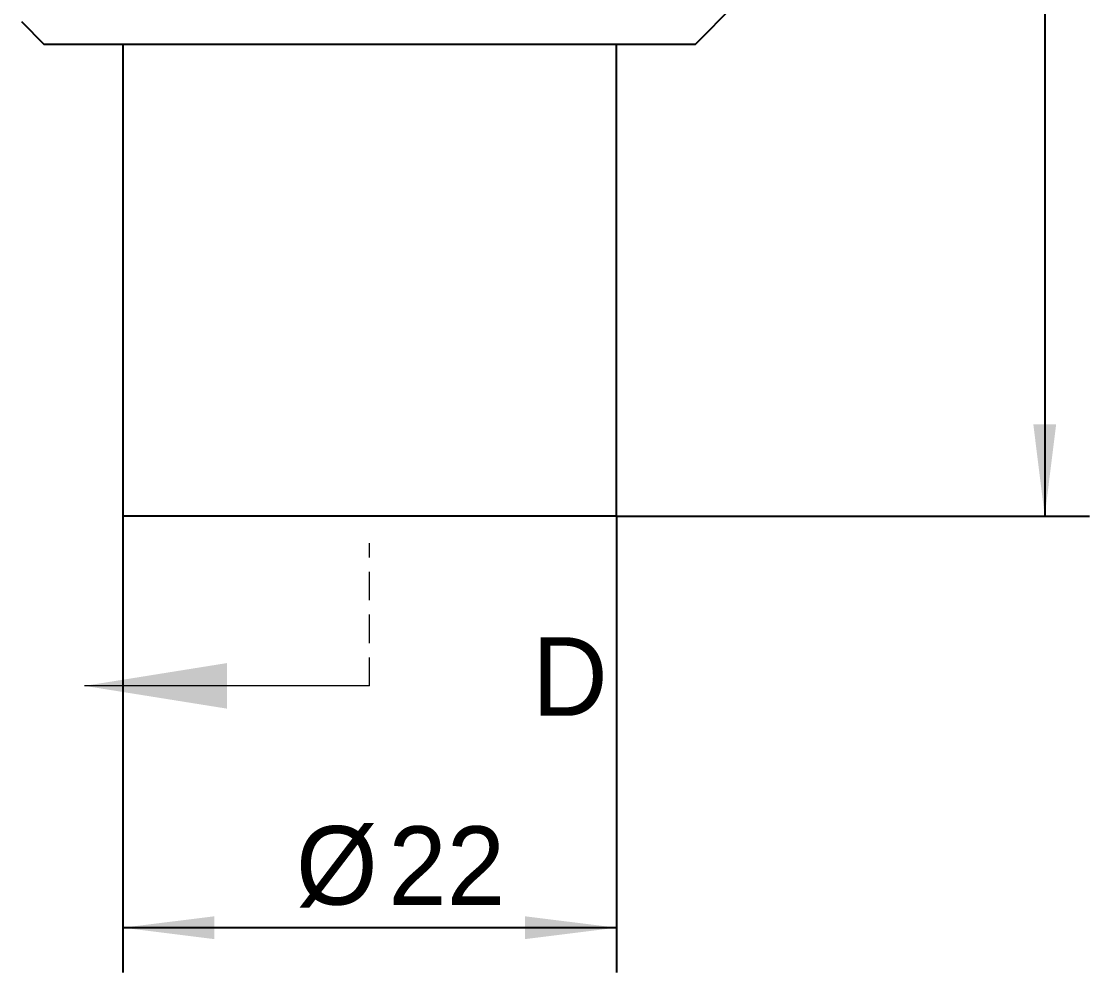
# Model space of a CAD drawing. Header units: millimetres. Extents: x 0 to 297, y 0 to 210.
# Drawn here: x 86.52 to 134.12, y 97.37 to 139.72 of the extents above; entities that cross this region are included whole.
import ezdxf

# ---------------------------------------------------------------- set-up
doc = ezdxf.new("R2010")
doc.units = ezdxf.units.MM
doc.linetypes.add('HIDDEN', pattern=[1.905, 1.27, -0.635])
doc.layers.add('图框', color=7, linetype='Continuous')
doc.styles.add('SLDTEXTSTYLE1', font='')
doc.styles.get('SLDTEXTSTYLE1').set_extended_font_data('汉仪长仿宋体')
doc.dimstyles.new('SLDDIMSTYLE0', dxfattribs={"dimtxt": 3.5, "dimasz": 4.08, "dimexe": 0, "dimexo": 0.0625, "dimgap": 0.875, "dimtad": 2, "dimrnd": 1e-09, "dimzin": 12, "dimdsep": 46, "dimtxsty": 'SLDTEXTSTYLE1', "dimsah": 1, "dimcen": 0.09, "dimadec": 0, "dimazin": 3, "dimtfac": 1, "dimtmove": 0, "dimatfit": 0, "dimfxl": 0, "dimfrac": 2, "dimtolj": 1, "dimtzin": 12, "dimarcsym": 0})
doc.dimstyles.new('SLDDIMSTYLE1', dxfattribs={"dimtxt": 3.5, "dimasz": 4.08, "dimexe": 0, "dimexo": 0.0625, "dimgap": 0.875, "dimtad": 2, "dimrnd": 1e-09, "dimzin": 12, "dimdsep": 46, "dimtxsty": 'SLDTEXTSTYLE1', "dimsah": 1, "dimcen": 0.09, "dimadec": 0, "dimazin": 3, "dimtfac": 1, "dimtofl": 0, "dimtmove": 0, "dimatfit": 3, "dimfxl": 0, "dimfrac": 2, "dimtolj": 1, "dimtzin": 12, "dimarcsym": 0})

# ---------------------------------------------------------------- blocks, each defined once
blk = doc.blocks.new('_D_14')
at = {"layer": '图框'}
for p, q in [((91.041, 117.698), (91.041, 97.371)), ((113.041, 117.698), (113.041, 97.371)), ((113.041, 99.371), (91.041, 99.371))]:
    blk.add_line(p, q, dxfattribs=at)
for points in [[(91.041, 99.371), (95.121, 98.863), (95.121, 99.879)], [(113.041, 99.371), (108.961, 99.879), (108.961, 98.863)]]:
    blk.add_solid(points, dxfattribs=at)
at = {"layer": '图框', "char_height": 3.5, "attachment_point": 1, "style": 'SLDTEXTSTYLE1'}
for s, insert in [('%%c', (98.757, 103.897)), ('22', (102.871, 103.883))]:
    blk.add_mtext(s, dxfattribs=dict(at, insert=insert))
blk = doc.blocks.new('_D_15')
at = {"layer": '图框'}
for p, q in [((120.041, 180.698), (134.117, 180.698)), ((132.117, 180.698), (132.117, 117.698)), ((113.041, 117.698), (134.117, 117.698))]:
    blk.add_line(p, q, dxfattribs=at)
for points in [[(132.117, 180.698), (131.609, 176.618), (132.625, 176.618)], [(132.117, 117.698), (132.625, 121.778), (131.609, 121.778)]]:
    blk.add_solid(points, dxfattribs=at)
at = {"layer": '图框', "insert": (127.606, 152.763), "char_height": 3.5, "attachment_point": 1, "rotation": 90, "style": 'SLDTEXTSTYLE1'}
blk.add_mtext('63', dxfattribs=at)

msp = doc.modelspace()

# ---------------------------------------------------------------- linework, layer by layer
at = {"color": 7, "linetype": 'Continuous', "lineweight": 25}
for p, q in [((116.5411408, 138.6983989), (118.3167508, 140.4740088)), ((86.5236285, 139.7159112), (87.5411408, 138.6983989)), ((102.0411408, 138.6983989), (87.5411408, 138.6983989)), ((91.0411408, 138.6983989), (91.0411408, 117.6983989)), ((116.5411408, 138.6983989), (102.0411408, 138.6983989)), ((113.0411408, 117.6983989), (113.0411408, 138.6983989)), ((113.0411408, 117.6983989), (91.0411408, 117.6983989))]:
    msp.add_line(p, q, dxfattribs=at)
at = {"color": 7, "linetype": 'HIDDEN', "lineweight": 18}
msp.add_line((102.0411408, 110.1383989), (102.0411408, 116.4883989), dxfattribs=at)
at = {"color": 7, "linetype": 'Continuous', "lineweight": 18}
msp.add_line((102.0411408, 110.1383989), (89.3411408, 110.1383989), dxfattribs=at)
msp.add_solid([(89.3411408, 110.1383989), (95.6911408, 109.1223989), (95.6911408, 111.1543989)], dxfattribs=at)

# ---------------------------------------------------------------- texts
at = {"color": 7, "linetype": 'Continuous', "insert": (109.2685522, 112.3053052), "char_height": 3.5, "attachment_point": 1, "style": 'SLDTEXTSTYLE1'}
msp.add_mtext('D', dxfattribs=at)

# ---------------------------------------------------------------- dimensions: what is measured, and where the dimension line sits
at = {"layer": '图框'}
dim = msp.add_linear_dim(base=(132.1172628, 117.6983989), p1=(120.0411408, 180.6983989), p2=(113.0411408, 117.6983989), angle=90, dimstyle='SLDDIMSTYLE1', dxfattribs=at)
dim.commit()
dim.dimension.update_dxf_attribs({"geometry": '_D_15', "text_midpoint": (132.1172628, 154.2963609), "dimtype": 160})
dim = msp.add_linear_dim(base=(91.0411408, 99.3707721), p1=(113.0411408, 117.6983989), p2=(91.0411408, 117.6983989), text='%%c<>', dimstyle='SLDDIMSTYLE0', dxfattribs=at)
dim.commit()
dim.dimension.update_dxf_attribs({"geometry": '_D_14', "text_midpoint": (102.35007, 99.3707721), "dimtype": 160})

doc.saveas('drawing.dxf')
